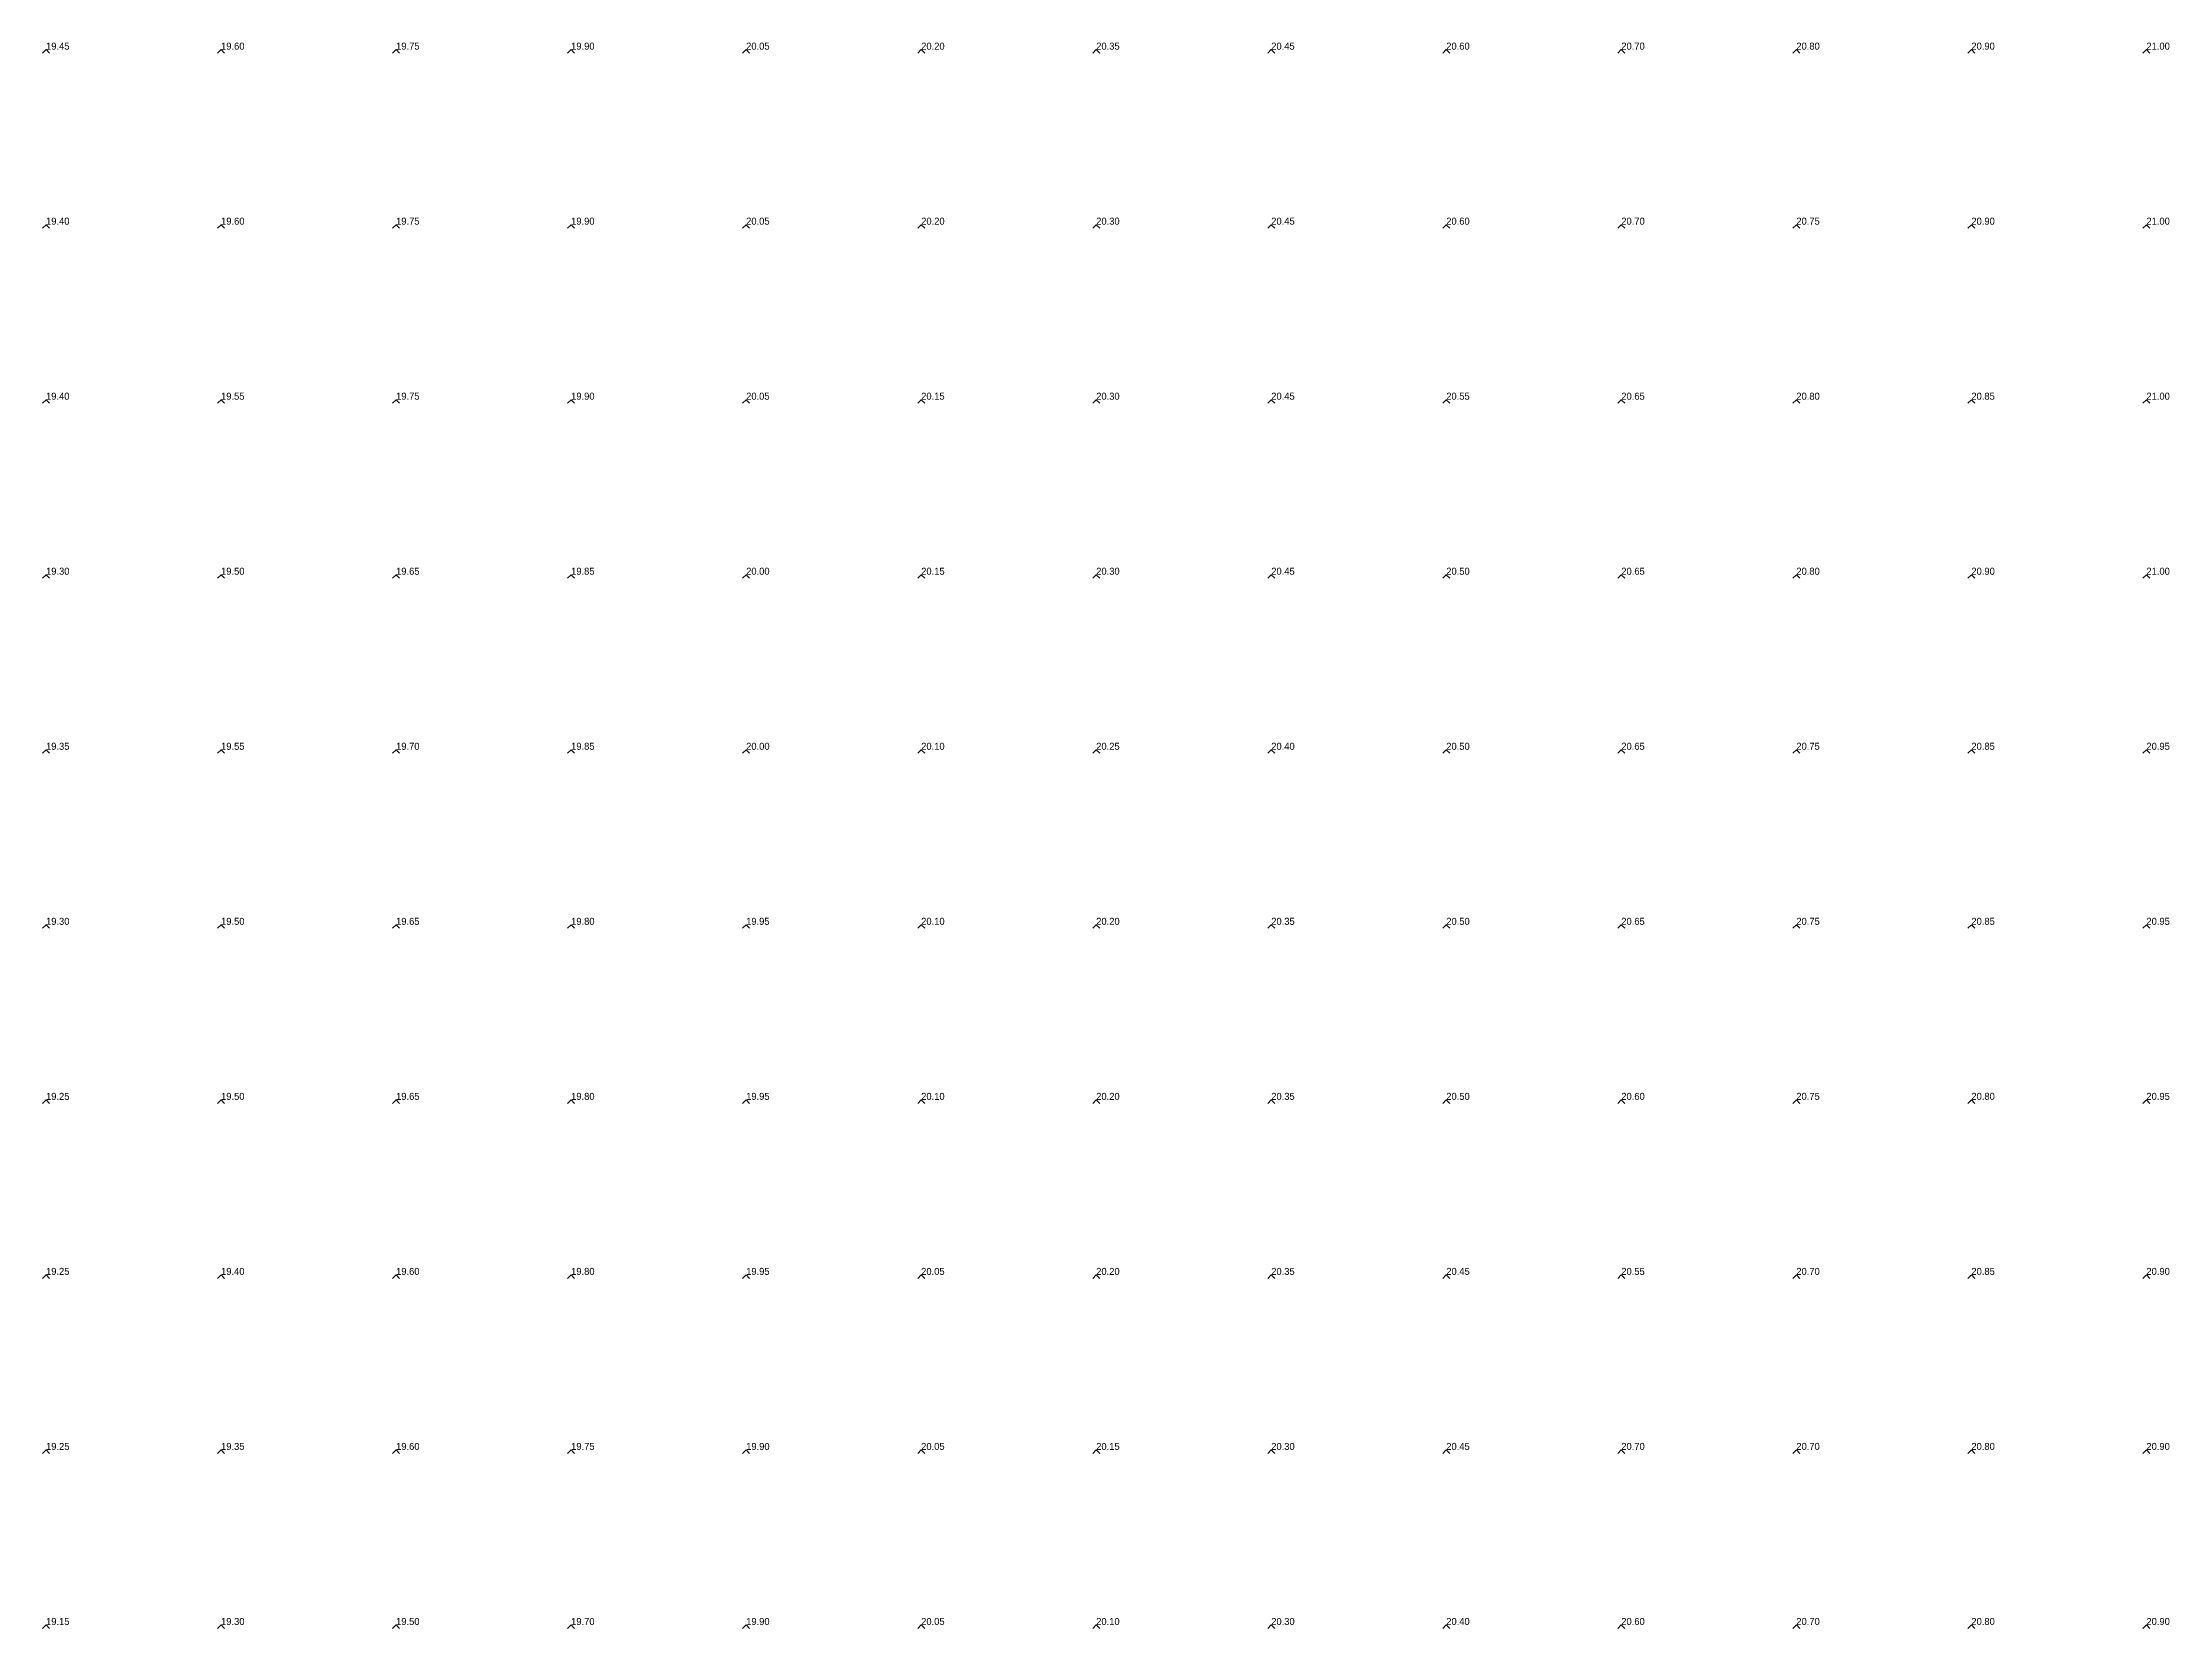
# Model space of a CAD drawing. Extents: x 570945 to 571083, y 5181392 to 5181597.
# Drawn here: x 570974.82 to 571005.2, y 5181544.08 to 5181566.73 of the extents above; entities that cross this region are included whole.
import ezdxf

# ---------------------------------------------------------------- set-up
doc = ezdxf.new("R2010")
doc.units = 0
doc.layers.add('Soundings', color=1, linetype='CONTINUOUS')

msp = doc.modelspace()

# ---------------------------------------------------------------- linework, layer by layer
at = {"layer": 'Soundings'}
for points in [[(570974.825, 5181566.575), (570974.875, 5181566.625), (570974.925, 5181566.575)], [(570977.325, 5181566.575), (570977.375, 5181566.625), (570977.425, 5181566.575)], [(570979.825, 5181566.575), (570979.875, 5181566.625), (570979.925, 5181566.575)], [(570982.325, 5181566.575), (570982.375, 5181566.625), (570982.425, 5181566.575)], [(570984.825, 5181566.575), (570984.875, 5181566.625), (570984.925, 5181566.575)], [(570987.325, 5181566.575), (570987.375, 5181566.625), (570987.425, 5181566.575)], [(570989.825, 5181566.575), (570989.875, 5181566.625), (570989.925, 5181566.575)], [(570992.325, 5181566.575), (570992.375, 5181566.625), (570992.425, 5181566.575)], [(570994.825, 5181566.575), (570994.875, 5181566.625), (570994.925, 5181566.575)], [(570997.325, 5181566.575), (570997.375, 5181566.625), (570997.425, 5181566.575)], [(570999.825, 5181566.575), (570999.875, 5181566.625), (570999.925, 5181566.575)], [(571002.325, 5181566.575), (571002.375, 5181566.625), (571002.425, 5181566.575)], [(571004.825, 5181566.575), (571004.875, 5181566.625), (571004.925, 5181566.575)], [(570974.825, 5181564.075), (570974.875, 5181564.125), (570974.925, 5181564.075)], [(570977.325, 5181564.075), (570977.375, 5181564.125), (570977.425, 5181564.075)], [(570979.825, 5181564.075), (570979.875, 5181564.125), (570979.925, 5181564.075)], [(570982.325, 5181564.075), (570982.375, 5181564.125), (570982.425, 5181564.075)], [(570984.825, 5181564.075), (570984.875, 5181564.125), (570984.925, 5181564.075)], [(570987.325, 5181564.075), (570987.375, 5181564.125), (570987.425, 5181564.075)], [(570989.825, 5181564.075), (570989.875, 5181564.125), (570989.925, 5181564.075)], [(570992.325, 5181564.075), (570992.375, 5181564.125), (570992.425, 5181564.075)], [(570994.825, 5181564.075), (570994.875, 5181564.125), (570994.925, 5181564.075)], [(570997.325, 5181564.075), (570997.375, 5181564.125), (570997.425, 5181564.075)], [(570999.825, 5181564.075), (570999.875, 5181564.125), (570999.925, 5181564.075)], [(571002.325, 5181564.075), (571002.375, 5181564.125), (571002.425, 5181564.075)], [(571004.825, 5181564.075), (571004.875, 5181564.125), (571004.925, 5181564.075)], [(570974.825, 5181561.575), (570974.875, 5181561.625), (570974.925, 5181561.575)], [(570977.325, 5181561.575), (570977.375, 5181561.625), (570977.425, 5181561.575)], [(570979.825, 5181561.575), (570979.875, 5181561.625), (570979.925, 5181561.575)], [(570982.325, 5181561.575), (570982.375, 5181561.625), (570982.425, 5181561.575)], [(570984.825, 5181561.575), (570984.875, 5181561.625), (570984.925, 5181561.575)], [(570987.325, 5181561.575), (570987.375, 5181561.625), (570987.425, 5181561.575)], [(570989.825, 5181561.575), (570989.875, 5181561.625), (570989.925, 5181561.575)], [(570992.325, 5181561.575), (570992.375, 5181561.625), (570992.425, 5181561.575)], [(570994.825, 5181561.575), (570994.875, 5181561.625), (570994.925, 5181561.575)], [(570997.325, 5181561.575), (570997.375, 5181561.625), (570997.425, 5181561.575)], [(570999.825, 5181561.575), (570999.875, 5181561.625), (570999.925, 5181561.575)], [(571002.325, 5181561.575), (571002.375, 5181561.625), (571002.425, 5181561.575)], [(571004.825, 5181561.575), (571004.875, 5181561.625), (571004.925, 5181561.575)], [(570974.825, 5181559.075), (570974.875, 5181559.125), (570974.925, 5181559.075)], [(570977.325, 5181559.075), (570977.375, 5181559.125), (570977.425, 5181559.075)], [(570979.825, 5181559.075), (570979.875, 5181559.125), (570979.925, 5181559.075)], [(570982.325, 5181559.075), (570982.375, 5181559.125), (570982.425, 5181559.075)], [(570984.825, 5181559.075), (570984.875, 5181559.125), (570984.925, 5181559.075)], [(570987.325, 5181559.075), (570987.375, 5181559.125), (570987.425, 5181559.075)], [(570989.825, 5181559.075), (570989.875, 5181559.125), (570989.925, 5181559.075)], [(570992.325, 5181559.075), (570992.375, 5181559.125), (570992.425, 5181559.075)], [(570994.825, 5181559.075), (570994.875, 5181559.125), (570994.925, 5181559.075)], [(570997.325, 5181559.075), (570997.375, 5181559.125), (570997.425, 5181559.075)], [(570999.825, 5181559.075), (570999.875, 5181559.125), (570999.925, 5181559.075)], [(571002.325, 5181559.075), (571002.375, 5181559.125), (571002.425, 5181559.075)], [(571004.825, 5181559.075), (571004.875, 5181559.125), (571004.925, 5181559.075)], [(570974.825, 5181556.575), (570974.875, 5181556.625), (570974.925, 5181556.575)], [(570977.325, 5181556.575), (570977.375, 5181556.625), (570977.425, 5181556.575)], [(570979.825, 5181556.575), (570979.875, 5181556.625), (570979.925, 5181556.575)], [(570982.325, 5181556.575), (570982.375, 5181556.625), (570982.425, 5181556.575)], [(570984.825, 5181556.575), (570984.875, 5181556.625), (570984.925, 5181556.575)], [(570987.325, 5181556.575), (570987.375, 5181556.625), (570987.425, 5181556.575)], [(570989.825, 5181556.575), (570989.875, 5181556.625), (570989.925, 5181556.575)], [(570992.325, 5181556.575), (570992.375, 5181556.625), (570992.425, 5181556.575)], [(570994.825, 5181556.575), (570994.875, 5181556.625), (570994.925, 5181556.575)], [(570997.325, 5181556.575), (570997.375, 5181556.625), (570997.425, 5181556.575)], [(570999.825, 5181556.575), (570999.875, 5181556.625), (570999.925, 5181556.575)], [(571002.325, 5181556.575), (571002.375, 5181556.625), (571002.425, 5181556.575)], [(571004.825, 5181556.575), (571004.875, 5181556.625), (571004.925, 5181556.575)], [(570974.825, 5181554.075), (570974.875, 5181554.125), (570974.925, 5181554.075)], [(570977.325, 5181554.075), (570977.375, 5181554.125), (570977.425, 5181554.075)], [(570979.825, 5181554.075), (570979.875, 5181554.125), (570979.925, 5181554.075)], [(570982.325, 5181554.075), (570982.375, 5181554.125), (570982.425, 5181554.075)], [(570984.825, 5181554.075), (570984.875, 5181554.125), (570984.925, 5181554.075)], [(570987.325, 5181554.075), (570987.375, 5181554.125), (570987.425, 5181554.075)], [(570989.825, 5181554.075), (570989.875, 5181554.125), (570989.925, 5181554.075)], [(570992.325, 5181554.075), (570992.375, 5181554.125), (570992.425, 5181554.075)], [(570994.825, 5181554.075), (570994.875, 5181554.125), (570994.925, 5181554.075)], [(570997.325, 5181554.075), (570997.375, 5181554.125), (570997.425, 5181554.075)], [(570999.825, 5181554.075), (570999.875, 5181554.125), (570999.925, 5181554.075)], [(571002.325, 5181554.075), (571002.375, 5181554.125), (571002.425, 5181554.075)], [(571004.825, 5181554.075), (571004.875, 5181554.125), (571004.925, 5181554.075)], [(570974.825, 5181551.575), (570974.875, 5181551.625), (570974.925, 5181551.575)], [(570977.325, 5181551.575), (570977.375, 5181551.625), (570977.425, 5181551.575)], [(570979.825, 5181551.575), (570979.875, 5181551.625), (570979.925, 5181551.575)], [(570982.325, 5181551.575), (570982.375, 5181551.625), (570982.425, 5181551.575)], [(570984.825, 5181551.575), (570984.875, 5181551.625), (570984.925, 5181551.575)], [(570987.325, 5181551.575), (570987.375, 5181551.625), (570987.425, 5181551.575)], [(570989.825, 5181551.575), (570989.875, 5181551.625), (570989.925, 5181551.575)], [(570992.325, 5181551.575), (570992.375, 5181551.625), (570992.425, 5181551.575)], [(570994.825, 5181551.575), (570994.875, 5181551.625), (570994.925, 5181551.575)], [(570997.325, 5181551.575), (570997.375, 5181551.625), (570997.425, 5181551.575)], [(570999.825, 5181551.575), (570999.875, 5181551.625), (570999.925, 5181551.575)], [(571002.325, 5181551.575), (571002.375, 5181551.625), (571002.425, 5181551.575)], [(571004.825, 5181551.575), (571004.875, 5181551.625), (571004.925, 5181551.575)], [(570974.825, 5181549.075), (570974.875, 5181549.125), (570974.925, 5181549.075)], [(570977.325, 5181549.075), (570977.375, 5181549.125), (570977.425, 5181549.075)], [(570979.825, 5181549.075), (570979.875, 5181549.125), (570979.925, 5181549.075)], [(570982.325, 5181549.075), (570982.375, 5181549.125), (570982.425, 5181549.075)], [(570984.825, 5181549.075), (570984.875, 5181549.125), (570984.925, 5181549.075)], [(570987.325, 5181549.075), (570987.375, 5181549.125), (570987.425, 5181549.075)], [(570989.825, 5181549.075), (570989.875, 5181549.125), (570989.925, 5181549.075)], [(570992.325, 5181549.075), (570992.375, 5181549.125), (570992.425, 5181549.075)], [(570994.825, 5181549.075), (570994.875, 5181549.125), (570994.925, 5181549.075)], [(570997.325, 5181549.075), (570997.375, 5181549.125), (570997.425, 5181549.075)], [(570999.825, 5181549.075), (570999.875, 5181549.125), (570999.925, 5181549.075)], [(571002.325, 5181549.075), (571002.375, 5181549.125), (571002.425, 5181549.075)], [(571004.825, 5181549.075), (571004.875, 5181549.125), (571004.925, 5181549.075)], [(570974.825, 5181546.575), (570974.875, 5181546.625), (570974.925, 5181546.575)], [(570977.325, 5181546.575), (570977.375, 5181546.625), (570977.425, 5181546.575)], [(570979.825, 5181546.575), (570979.875, 5181546.625), (570979.925, 5181546.575)], [(570982.325, 5181546.575), (570982.375, 5181546.625), (570982.425, 5181546.575)], [(570984.825, 5181546.575), (570984.875, 5181546.625), (570984.925, 5181546.575)], [(570987.325, 5181546.575), (570987.375, 5181546.625), (570987.425, 5181546.575)], [(570989.825, 5181546.575), (570989.875, 5181546.625), (570989.925, 5181546.575)], [(570992.325, 5181546.575), (570992.375, 5181546.625), (570992.425, 5181546.575)], [(570994.825, 5181546.575), (570994.875, 5181546.625), (570994.925, 5181546.575)], [(570997.325, 5181546.575), (570997.375, 5181546.625), (570997.425, 5181546.575)], [(570999.825, 5181546.575), (570999.875, 5181546.625), (570999.925, 5181546.575)], [(571002.325, 5181546.575), (571002.375, 5181546.625), (571002.425, 5181546.575)], [(571004.825, 5181546.575), (571004.875, 5181546.625), (571004.925, 5181546.575)], [(570974.825, 5181544.075), (570974.875, 5181544.125), (570974.925, 5181544.075)], [(570977.325, 5181544.075), (570977.375, 5181544.125), (570977.425, 5181544.075)], [(570979.825, 5181544.075), (570979.875, 5181544.125), (570979.925, 5181544.075)], [(570982.325, 5181544.075), (570982.375, 5181544.125), (570982.425, 5181544.075)], [(570984.825, 5181544.075), (570984.875, 5181544.125), (570984.925, 5181544.075)], [(570987.325, 5181544.075), (570987.375, 5181544.125), (570987.425, 5181544.075)], [(570989.825, 5181544.075), (570989.875, 5181544.125), (570989.925, 5181544.075)], [(570992.325, 5181544.075), (570992.375, 5181544.125), (570992.425, 5181544.075)], [(570994.825, 5181544.075), (570994.875, 5181544.125), (570994.925, 5181544.075)], [(570997.325, 5181544.075), (570997.375, 5181544.125), (570997.425, 5181544.075)], [(570999.825, 5181544.075), (570999.875, 5181544.125), (570999.925, 5181544.075)], [(571002.325, 5181544.075), (571002.375, 5181544.125), (571002.425, 5181544.075)], [(571004.825, 5181544.075), (571004.875, 5181544.125), (571004.925, 5181544.075)]]:
    msp.add_lwpolyline(points, dxfattribs=at)

# ---------------------------------------------------------------- texts
for s, p in [('19.45', (570974.875, 5181566.625, 19.45)), ('19.60', (570977.375, 5181566.625, 19.6)), ('19.75', (570979.875, 5181566.625, 19.75)), ('19.90', (570982.375, 5181566.625, 19.9)), ('20.05', (570984.875, 5181566.625, 20.05)), ('20.20', (570987.375, 5181566.625, 20.2)), ('20.35', (570989.875, 5181566.625, 20.35)), ('20.45', (570992.375, 5181566.625, 20.45)), ('20.60', (570994.875, 5181566.625, 20.6)), ('20.70', (570997.375, 5181566.625, 20.7)), ('20.80', (570999.875, 5181566.625, 20.8)), ('20.90', (571002.375, 5181566.625, 20.9)), ('21.00', (571004.875, 5181566.625, 21)), ('19.40', (570974.875, 5181564.125, 19.4)), ('19.60', (570977.375, 5181564.125, 19.6)), ('19.75', (570979.875, 5181564.125, 19.75)), ('19.90', (570982.375, 5181564.125, 19.9)), ('20.05', (570984.875, 5181564.125, 20.05)), ('20.20', (570987.375, 5181564.125, 20.2)), ('20.30', (570989.875, 5181564.125, 20.3)), ('20.45', (570992.375, 5181564.125, 20.45)), ('20.60', (570994.875, 5181564.125, 20.6)), ('20.70', (570997.375, 5181564.125, 20.7)), ('20.75', (570999.875, 5181564.125, 20.75)), ('20.90', (571002.375, 5181564.125, 20.9)), ('21.00', (571004.875, 5181564.125, 21)), ('19.40', (570974.875, 5181561.625, 19.4)), ('19.55', (570977.375, 5181561.625, 19.55)), ('19.75', (570979.875, 5181561.625, 19.75)), ('19.90', (570982.375, 5181561.625, 19.9)), ('20.05', (570984.875, 5181561.625, 20.05)), ('20.15', (570987.375, 5181561.625, 20.15)), ('20.30', (570989.875, 5181561.625, 20.3)), ('20.45', (570992.375, 5181561.625, 20.45)), ('20.55', (570994.875, 5181561.625, 20.55)), ('20.65', (570997.375, 5181561.625, 20.65)), ('20.80', (570999.875, 5181561.625, 20.8)), ('20.85', (571002.375, 5181561.625, 20.85)), ('21.00', (571004.875, 5181561.625, 21)), ('19.30', (570974.875, 5181559.125, 19.3)), ('19.50', (570977.375, 5181559.125, 19.5)), ('19.65', (570979.875, 5181559.125, 19.65)), ('19.85', (570982.375, 5181559.125, 19.85)), ('20.00', (570984.875, 5181559.125, 20)), ('20.15', (570987.375, 5181559.125, 20.15)), ('20.30', (570989.875, 5181559.125, 20.3)), ('20.45', (570992.375, 5181559.125, 20.45)), ('20.50', (570994.875, 5181559.125, 20.5)), ('20.65', (570997.375, 5181559.125, 20.65)), ('20.80', (570999.875, 5181559.125, 20.8)), ('20.90', (571002.375, 5181559.125, 20.9)), ('21.00', (571004.875, 5181559.125, 21)), ('19.35', (570974.875, 5181556.625, 19.35)), ('19.55', (570977.375, 5181556.625, 19.55)), ('19.70', (570979.875, 5181556.625, 19.7)), ('19.85', (570982.375, 5181556.625, 19.85)), ('20.00', (570984.875, 5181556.625, 20)), ('20.10', (570987.375, 5181556.625, 20.1)), ('20.25', (570989.875, 5181556.625, 20.25)), ('20.40', (570992.375, 5181556.625, 20.4)), ('20.50', (570994.875, 5181556.625, 20.5)), ('20.65', (570997.375, 5181556.625, 20.65)), ('20.75', (570999.875, 5181556.625, 20.75)), ('20.85', (571002.375, 5181556.625, 20.85)), ('20.95', (571004.875, 5181556.625, 20.95)), ('19.30', (570974.875, 5181554.125, 19.3)), ('19.50', (570977.375, 5181554.125, 19.5)), ('19.65', (570979.875, 5181554.125, 19.65)), ('19.80', (570982.375, 5181554.125, 19.8)), ('19.95', (570984.875, 5181554.125, 19.95)), ('20.10', (570987.375, 5181554.125, 20.1)), ('20.20', (570989.875, 5181554.125, 20.2)), ('20.35', (570992.375, 5181554.125, 20.35)), ('20.50', (570994.875, 5181554.125, 20.5)), ('20.65', (570997.375, 5181554.125, 20.65)), ('20.75', (570999.875, 5181554.125, 20.75)), ('20.85', (571002.375, 5181554.125, 20.85)), ('20.95', (571004.875, 5181554.125, 20.95)), ('19.25', (570974.875, 5181551.625, 19.25)), ('19.50', (570977.375, 5181551.625, 19.5)), ('19.65', (570979.875, 5181551.625, 19.65)), ('19.80', (570982.375, 5181551.625, 19.8)), ('19.95', (570984.875, 5181551.625, 19.95)), ('20.10', (570987.375, 5181551.625, 20.1)), ('20.20', (570989.875, 5181551.625, 20.2)), ('20.35', (570992.375, 5181551.625, 20.35)), ('20.50', (570994.875, 5181551.625, 20.5)), ('20.60', (570997.375, 5181551.625, 20.6)), ('20.75', (570999.875, 5181551.625, 20.75)), ('20.80', (571002.375, 5181551.625, 20.8)), ('20.95', (571004.875, 5181551.625, 20.95)), ('19.25', (570974.875, 5181549.125, 19.25)), ('19.40', (570977.375, 5181549.125, 19.4)), ('19.60', (570979.875, 5181549.125, 19.6)), ('19.80', (570982.375, 5181549.125, 19.8)), ('19.95', (570984.875, 5181549.125, 19.95)), ('20.05', (570987.375, 5181549.125, 20.05)), ('20.20', (570989.875, 5181549.125, 20.2)), ('20.35', (570992.375, 5181549.125, 20.35)), ('20.45', (570994.875, 5181549.125, 20.45)), ('20.55', (570997.375, 5181549.125, 20.55)), ('20.70', (570999.875, 5181549.125, 20.7)), ('20.85', (571002.375, 5181549.125, 20.85)), ('20.90', (571004.875, 5181549.125, 20.9)), ('19.25', (570974.875, 5181546.625, 19.25)), ('19.35', (570977.375, 5181546.625, 19.35)), ('19.60', (570979.875, 5181546.625, 19.6)), ('19.75', (570982.375, 5181546.625, 19.75)), ('19.90', (570984.875, 5181546.625, 19.9)), ('20.05', (570987.375, 5181546.625, 20.05)), ('20.15', (570989.875, 5181546.625, 20.15)), ('20.30', (570992.375, 5181546.625, 20.3)), ('20.45', (570994.875, 5181546.625, 20.45)), ('20.70', (570997.375, 5181546.625, 20.7)), ('20.70', (570999.875, 5181546.625, 20.7)), ('20.80', (571002.375, 5181546.625, 20.8)), ('20.90', (571004.875, 5181546.625, 20.9)), ('19.15', (570974.875, 5181544.125, 19.15)), ('19.30', (570977.375, 5181544.125, 19.3)), ('19.50', (570979.875, 5181544.125, 19.5)), ('19.70', (570982.375, 5181544.125, 19.7)), ('19.90', (570984.875, 5181544.125, 19.9)), ('20.05', (570987.375, 5181544.125, 20.05)), ('20.10', (570989.875, 5181544.125, 20.1)), ('20.30', (570992.375, 5181544.125, 20.3)), ('20.40', (570994.875, 5181544.125, 20.4)), ('20.60', (570997.375, 5181544.125, 20.6)), ('20.70', (570999.875, 5181544.125, 20.7)), ('20.80', (571002.375, 5181544.125, 20.8)), ('20.90', (571004.875, 5181544.125, 20.9))]:
    msp.add_text(s, height=0.1, dxfattribs=at).set_placement(p)

doc.saveas('drawing.dxf')
